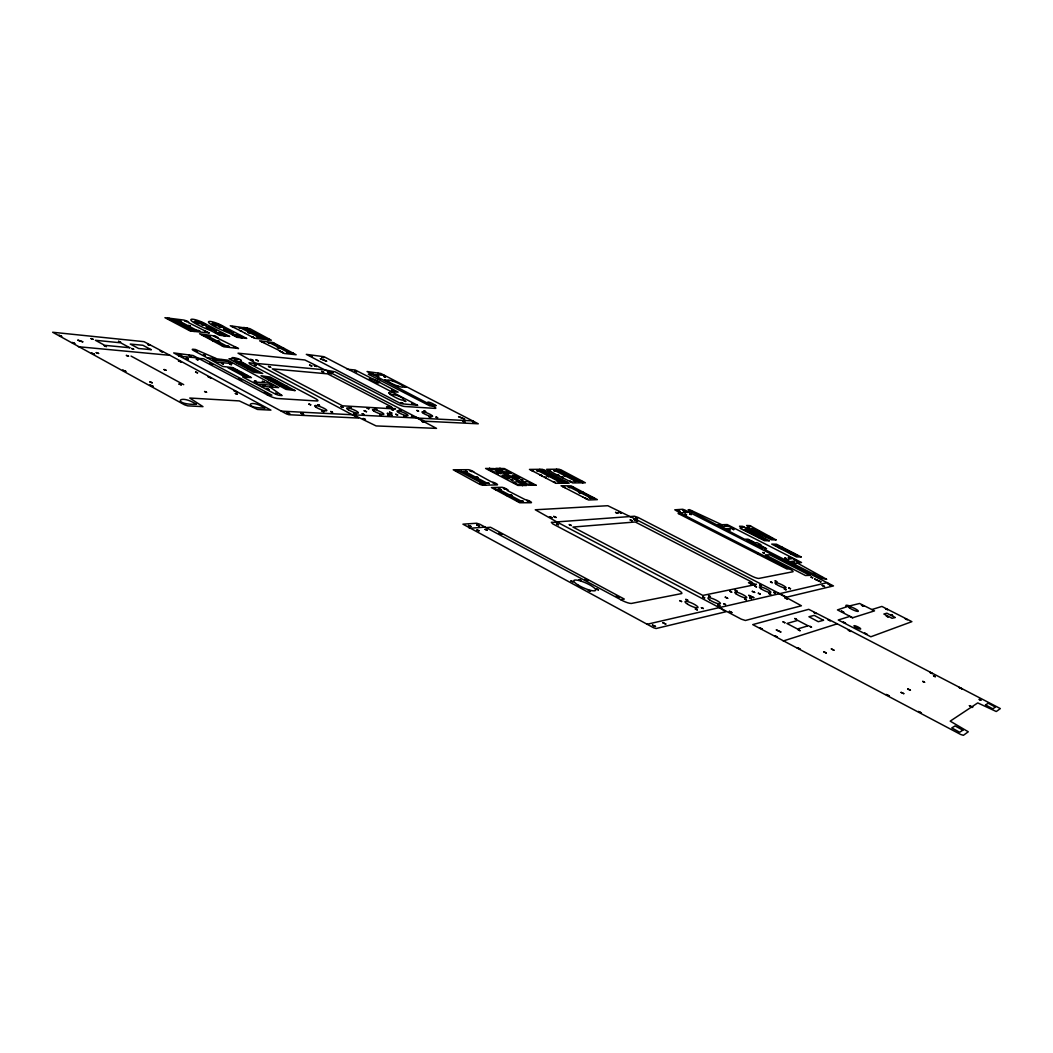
<?xml version="1.0" encoding="UTF-8"?>
<svg xmlns="http://www.w3.org/2000/svg" width="1053" height="1053" viewBox="0 0 1053 1053"><rect width="100%" height="100%" fill="white"/><g stroke="black" fill="none" stroke-linecap="round" stroke-linejoin="round"><path stroke-width="1.5" d="M680.567 513.272L674.789 509.81L682.699 509.27L684.898 510.034L833.476 585.916L787.012 597.077L784.998 596.406L630.392 516.536L634.472 516.233L638.092 517.457L750.302 575.359A6.818 1.25 24.6 0 0 759.279 578.347L792.501 571.832A6.436 1.106 24.7 0 0 789.105 568.646L680.514 513.298L678.119 513.469L787.065 569.041L789.105 568.646M778.562 593.339L801.399 605.765L745.406 620.48L741.325 619.177L557.603 522.341L551.351 522.301L552.759 523.881L676.539 589.232A7.713 1.606 24.3 0 1 680.988 593.708L632.169 603.29A8.279 1.856 24.1 0 1 620.809 599.723L479.773 524.223L476.667 523.236L462.938 524.17L653.505 627.72L656.085 628.523L725.886 611.754L718.58 607.12M352.689 414.513L376.105 425.925L436.521 428.374L415.303 417.133L425.162 421.239L478.286 423.793L380.817 373.46L367.063 371.525L433.046 406.05A6.252 1.053 22.5 0 1 434.613 408.353L405.089 406.511A6.476 1.119 22.3 0 1 395.744 403.26L335.025 371.775L325.18 370.037L304.883 359.981L238.031 353.176L256.879 363.746L249.021 362.745L249.653 363.838L314.215 397.929A7.134 1.329 21.7 0 1 316.216 400.943L278.268 398.56A7.424 1.435 21.4 0 1 267.304 394.862L193.068 355.506L173.692 352.913L286.377 413.882L288.891 414.724L358.454 418.054L256.721 363.772M371.88 374.552L368.326 374.223L429.756 405.839L433.046 406.05M630.826 516.957L607.818 505.716L535.266 509.77L557.603 522.341M783.248 640.974L837.227 623.824L1000.35 708.59L996.283 711.525L977.75 702.904L972.367 706.471A5.844 1.119 26.2 0 1 971.169 707.261L950.201 721.147L968.286 731.782L963.403 735.31L960.718 734.494L752.737 624.613L808.717 609.318L837.227 623.824M871.897 609.542L881.887 606.436L911.872 621.652L870.831 636.775L838.28 619.993L849.745 616.426L852.469 617.821L874.503 610.872L859.617 603.474L849.639 605.909A8.082 1.408 25.1 0 0 846.796 606.739L837.477 609.911L852.719 617.729M486.565 527.579L490.527 527.263L624.284 599.065L620.809 599.723M647.121 624.271L719.028 607.673M719.699 607.515L779.154 593.787M779.694 593.668L827.579 582.599M239.742 330.497L245.191 333.209M556.563 474.719L546.652 469.322L558.932 469.204L561.302 470.02L585.363 482.787L572.687 482.906L556.524 474.64M759.305 544.928L766.584 548.626L764.544 549.403L792.053 563.394L793.686 563.947L801.517 562.513L727.202 524.565L716.79 524.868L688.122 509.797L689.504 509.652L721.226 524.433M765.36 548.008L762.082 548.139L746.656 540.228L749.236 539.82M762.741 546.678L759.305 546.112L761.122 545.849M753.461 541.966L750.012 541.387L751.842 541.15M469.322 528.29L485.196 527.132M557.182 521.88L629.733 516.575M680.08 512.903L689.228 512.232M244.006 373.67L240.926 371.696L236.346 371.314L239.913 373.21L244.006 373.67L251.443 377.619L242.782 377.053L274.214 393.467A4.173 0.803 21.4 0 0 279.848 395.415L282.125 395.573L269.792 386.964M539.584 474.798L555.945 483.301L569.173 483.182L544.704 470.125L542.282 469.296L529.462 469.414L539.886 474.732M325.903 370.248L417.317 417.738M198.912 358.362L203.677 358.797L271.885 395.151L267.304 394.862M281.256 411.131L353.084 414.79M354.058 414.843L416.132 418.002M418.449 418.12L473.31 420.91M260.749 386.293L278.676 387.609L227.645 360.152L206.941 357.665L193.936 350.741A4.12 0.763 21 0 1 193.068 349.254L195.476 349.491L216.313 358.546M390.347 391.545L398.139 392.15L381.041 383.2A7.555 1.264 22.2 0 0 372.657 378.883L355.177 369.998L347.121 369.221M247.521 375.539L241.9 374.328L245.862 374.657M250.206 376.961L243.598 376.184L228.001 367.8L233.74 368.221M236.398 369.629L232.41 369.287L238.044 370.511M78.448 346.727L169.954 355.322L270.924 410.13L257.485 409.446L239.307 400.917L189.764 398.034L202.979 406.642L187.75 405.866L184.407 404.76L52.65 332.248L143.998 341.672L169.954 355.322M178.602 356.138L197.595 357.915M256.524 363.443L324.772 369.853M371.551 374.249L384.779 375.487M245.31 333.393L254.563 338.237L271.345 340.224L249.864 328.654L230.265 325.759L239.808 330.458M755.264 542.887L748.025 539.202L744.576 539.241L716.79 524.868M793.686 563.947L822.314 578.492L826.684 579.334L797.634 563.223M556.405 469.217L582.914 482.853M539.649 469.309L566.619 483.235M243.888 327.338L267.936 339.829M168.928 318.19L194.16 331.484M456.462 469.77L485.657 485.157M239.9 371.485L232.502 367.563L222.736 366.457L206.941 357.665M131.046 356.085L183.709 384.661M213.943 329.852A4.159 0.711 21.2 0 1 209.823 328.931A4.159 0.711 21.2 0 1 206.23 326.851M206.296 326.706A4.159 0.711 21.2 0 1 210.403 327.641A4.159 0.711 21.2 0 1 213.996 329.707M231.212 331.932A4.08 0.684 21.3 0 1 227.211 331.024A4.08 0.684 21.3 0 1 223.644 328.984M223.697 328.839A4.08 0.684 21.3 0 1 227.698 329.747A4.08 0.684 21.3 0 1 231.265 331.787M985.516 704.905L992.755 708.801L995.493 707.103L988.28 703.246L985.542 704.878M209.889 336.407L208.152 335.762L209.889 336.407M209.113 332.932L190.224 331.024L164.939 317.69L183.419 320.007C184.644 320.151 189.961 321.81 188.382 322.587L209.113 332.932M655.492 626.43L652.439 625.14L655.492 626.43M207.059 332.221L204.966 331.432L207.059 332.221M206.559 392.203L204.558 391.479L206.559 392.269M980.83 700.219L979.014 699.35L980.83 700.271M205.335 355.598L203.505 354.927L205.335 355.598M204.124 335.749L202.387 335.104L204.124 335.749M74.724 343.423L72.157 342.528L74.724 343.423M203.216 325.101L201.518 324.469L203.216 325.14M558.472 524.697L556.629 523.946L558.472 524.697M587.956 580.585L585.02 579.361L587.956 580.585M281.335 386.082L279.532 385.398L281.335 386.135M199.767 331.09L198.043 330.445L199.767 331.09M197.556 372.815L195.621 372.104L197.556 372.815M487.118 530.172L485.104 529.356L487.118 530.172M197.227 351.294L195.384 350.61L197.227 351.294M197.227 321.376L195.542 320.744L197.227 321.376M193.963 330.405L192.225 329.747L193.963 330.405M962.903 730.137L959.652 732.243L951.767 727.926L955.084 725.925L962.903 730.19M190.843 330.51L188.408 329.602L190.843 330.51M190.238 326.061L188.5 325.416L190.224 326.114M637.552 521.024L633.867 519.458L637.552 521.024M186.986 321.665L184.88 320.875L186.986 321.665M184.393 325.364L182.656 324.706L184.393 325.364M632.024 520.682L629.984 519.813L632.011 520.735M181.603 355.322L179.286 354.479L181.603 355.322M181.274 361.942L178.497 360.916L181.274 361.942M180.747 321.073L179.023 320.428L180.747 321.073M619.203 597.38L616.255 596.116L619.203 597.38M809.902 575.372L805.427 575.504L765.32 554.839L770.046 554.878L809.902 575.372M256.379 381.449L254.55 380.765L256.379 381.449M174.877 320.349L173.14 319.691L174.877 320.349M621.283 513.087L619.072 512.14L621.283 513.087M903.777 693.637L901.092 692.387L903.777 693.637M166.045 370.274L164.044 369.537L166.045 370.274M249.034 368.958L247.244 368.274L249.034 368.958M775.429 593.155L773.718 592.391L775.429 593.155M169.783 319.401L167.361 318.493L169.783 319.401M162.465 351.886L160.122 351.018L162.452 351.952M784.511 566.922L782.234 565.895L784.498 566.975M153.001 386.227L149.947 385.135L153.001 386.227M598.42 589.825L596.367 588.943L598.407 589.891M152.251 382.779L149.934 381.936L152.251 382.779M478.997 530.804L476.956 529.975L478.997 530.804M264.843 407.972C242.874 408.551 248.205 397.705 264.843 407.972M590.43 591.167L588.351 590.285L590.43 591.167M379.975 379.33L377.751 378.435L379.962 379.383M573.056 581.809L570.989 580.927L573.056 581.809M594.471 498.253L592.826 497.556L594.471 498.253M590.72 498.424L589.075 497.714L590.72 498.424M125.768 371.327L122.727 370.222L125.768 371.327M128.532 356.138L126.268 355.374L128.519 356.19M587.219 499.017L585.205 498.148L587.219 499.069M303.58 414.263L300.868 413.21L303.58 414.263M583.23 497.253L588.522 499.991L597.367 499.635L571.187 485.894L561.038 485.762L583.23 497.253M584.06 492.87L582.427 492.172L584.06 492.87M333.222 372.314L331.603 371.67L333.209 372.354M191.396 356.269L189.119 355.401L191.396 356.269M580.269 493.015L578.624 492.317L580.269 493.015M583.309 482.116L581.111 481.182L583.309 482.116M571.331 525.486L569.12 524.539L571.318 525.539M120.529 342.08L118.555 341.356L120.529 342.08M579.203 481.537L577.61 480.852L579.203 481.576M581.203 580.572L579.163 579.69L581.203 580.572M573.701 487.526L572.069 486.828L573.701 487.526M575.491 481.616L573.898 480.931L575.491 481.616M572.003 482.103L570.042 481.26L572.003 482.103M569.87 487.631L568.225 486.934L569.87 487.631M106.379 346.542L104.352 345.805L106.379 346.542M569.133 476.351L567.541 475.666L569.133 476.351M567.067 482.485L564.816 481.524L567.067 482.485M556.116 517.471L553.707 516.444L556.116 517.471M565.013 487.513L563 486.657L565.013 487.513M98.587 353.439L96.271 352.597L98.587 353.439M895.103 617.479L892.128 618.308L883.875 614.031L886.876 613.188L895.089 617.506M565.369 476.404L563.776 475.719L565.369 476.443M562.815 481.892L561.183 481.208L562.815 481.892M551.983 517.747L549.561 516.72L551.983 517.747M561.604 476.891L562.789 477.496L561.604 476.891M558.946 481.984L557.3 481.287L558.946 481.984M561.262 470.783L559.064 469.835L561.262 470.783M93.059 339.316L91.032 338.566L93.059 339.316M558.893 475.377L557.55 474.798L558.893 475.377M555.286 482.471L553.273 481.616L555.286 482.471M559.104 471.191L557.498 470.546L559.09 471.231M555.3 471.217L553.707 470.533L555.286 471.257M196.424 404.339C171.428 404.918 178.813 392.848 196.424 404.339M552.562 476.601L550.943 475.903L552.549 476.64M82.753 341.817L77.896 340.185L82.753 341.817M548.639 476.654L547.007 475.956L548.639 476.654M550.508 471.02L548.547 470.178L550.508 471.02M546.059 477.733L544.691 477.154L546.059 477.733M971.274 706.55L969.418 705.642L971.274 706.55M544.638 470.902L542.387 469.941L544.638 470.902M526.289 485.472L517.879 485.42L485.578 468.44L494.199 468.598L526.289 485.472M541.926 475.601L540.558 475.021L541.926 475.601M542.361 471.323L540.742 470.638L542.348 471.362M529.29 501.649L527.119 500.715L529.29 501.649M532.476 485.275L530.778 484.551L532.476 485.275M538.399 471.362L536.767 470.665L538.386 471.389M501.899 534.371L498.977 533.239L501.899 534.371M665.786 624.047L662.798 622.692L665.786 624.047M523.354 501.439L521.538 500.728L523.354 501.439M61.627 336.262L59.073 335.341L61.627 336.262M533.41 471.152L531.396 470.296L533.41 471.152M961.771 688.741L959.165 687.477L961.771 688.741M311.793 365.957L309.595 365.128L311.793 365.957M518.853 501.649L517.023 500.925L518.853 501.649M522.578 485.525L520.853 484.788L522.564 485.565M522.801 480.234L521.103 479.497L522.801 480.234M512.14 495.542L510.336 494.818L512.14 495.542M507.599 495.713L505.769 494.989L507.599 495.713M512.811 480.418L511.087 479.681L512.811 480.418M507.862 490.106L507.019 490.343L525.289 499.688A3.541 0.698 23.1 0 1 527.184 500.083L528.027 500.386A3.541 0.698 23.1 0 1 531.107 502.742L519.721 502.755L491.435 487.578L501.728 487.302A3.514 0.684 23 0 1 504.913 488.197A3.514 0.684 23 0 1 507.717 489.856L507.862 490.106M505.703 489.25L503.505 488.381L505.703 489.25M508.638 473.429L506.914 472.744L508.638 473.429M500.991 489.671L499.201 488.908L500.991 489.671M921.336 712.842L918.44 711.512L921.336 712.842M496.397 489.803L494.594 489.04L496.397 489.803M935.275 676.658L933.458 675.829L935.248 676.71M495.384 483.814L493.186 482.945L495.384 483.814M498.49 473.534L496.766 472.797L498.49 473.534M470.981 526.461L468.48 525.486L470.981 526.461M501.346 469.046L499.662 468.322L501.333 469.085M823.499 620.283L818.299 621.704L808.954 616.742L814.219 615.373L823.472 620.335M489.276 483.511L487.473 482.787L489.276 483.511M924.587 682.291L922.757 681.396L924.587 682.291M151.171 349.675L138.614 348.504L130.269 344.068L142.892 345.279L151.171 349.675M484.63 483.617L482.814 482.893L484.63 483.617M482.537 484.419L480.01 483.406L482.537 484.419M491.146 469.098L489.434 468.361L491.146 469.098M811.494 627.14L809.704 626.285L811.494 627.14M910.397 690.189L907.725 688.965L910.397 690.189M789.908 558.09L788.394 557.392L789.908 558.09M478.246 477.707L476.469 476.943L478.246 477.707M390.071 394.335C410.657 407.05 405.668 395.086 390.176 394.309M473.547 477.772L471.731 477.048L473.521 477.812M474.311 472.468L491.422 481.879A3.514 0.684 22.9 0 1 493.344 482.3L494.173 482.603A3.514 0.684 22.9 0 1 497.148 484.893L482.511 485.236L479.747 484.314L453.224 469.783L468.256 469.704A3.488 0.671 22.7 0 1 471.441 470.612A3.488 0.671 22.7 0 1 474.179 472.231L474.311 472.468M472.178 471.626L469.98 470.757L472.178 471.626M777.298 636.96L774.942 635.92L777.298 636.96M889.022 695.822L886.152 694.506L889.022 695.822M467.282 471.928L465.505 471.178L467.282 471.928M780.707 548.429L779.194 547.771L780.707 548.429M94.494 354.229L91.479 353.097L94.494 354.229M462.53 471.968L460.727 471.244L462.504 472.007M319.533 405.339L317.716 404.642L319.533 405.339M458.16 471.56L455.633 470.559L458.16 471.56M690.07 518.76L687.82 517.813L690.07 518.76M379.633 374.144L377.777 373.381L379.606 374.184M479.181 525.895L476.693 524.894L479.181 525.895M907.199 619.651L905.277 618.716L907.199 619.651M816.22 613.517L814.087 612.57L816.22 613.517M843.69 612.175L841.479 611.122L843.69 612.175M372.801 373.499L370.906 372.762L372.801 373.499M637.46 518.668L635.801 517.971L637.46 518.668M464.649 419.081L458.581 416.646L464.649 419.081M755.936 531.528L754.488 530.857L755.936 531.528M748.894 532.331L747.393 531.673L748.894 532.331M892.589 615.373L890.891 614.597L892.589 615.373M390.163 407.972L388.768 407.419L390.136 407.998M888.087 616.887L886.402 616.084L888.087 616.887M351.202 407.774L349.451 407.09L351.202 407.774M887.468 609.634L885.56 608.713L887.468 609.634M866.856 634.156L864.724 633.195L866.856 634.156M270.66 380.449L268.844 379.764L270.66 380.449M687.767 600.249L685.832 599.394L687.767 600.249M264.211 382.081L262.408 381.357L264.211 382.081M437.614 417.751L436.021 417.08L437.614 417.751M833.937 650.201L831.37 648.938L833.937 650.201M211.034 377.961L208.283 376.869L211.034 377.961M850.877 631.431L848.376 630.221L850.877 631.431M430.598 417.383L429.005 416.698L430.598 417.383M474.771 422.701L472.56 421.753L474.771 422.701M423.885 422.227L421.713 421.305L423.885 422.227M826.276 653.018L823.683 651.741L826.276 653.018M863.631 606.238L861.512 605.212L863.631 606.238M425.623 411.565L424.017 410.92L425.623 411.565M418.541 411.144L416.949 410.459L418.541 411.144M617.808 513.351L615.584 512.403L617.808 513.351M405.76 416.646L404.076 415.974L405.76 416.646M238.531 363.43L236.767 362.706L238.531 363.43M378.632 376.526L377.119 375.96L378.632 376.526M830.159 620.73L828.066 619.717L830.159 620.73M413.632 404.076L411.684 403.286L413.632 404.076M397.639 415.014L395.757 414.277L397.639 415.014M400.917 410.657L399.298 409.959L400.917 410.657M392.085 415.224L387.359 413.342L392.085 415.224M405.681 401.456L404.01 400.745L405.681 401.456M389.202 415.79L387.53 415.066L389.162 415.817M403.023 403.378L401.035 402.588L402.983 403.417M391.808 413.092L389.505 412.184L391.808 413.092M393.427 410.222L391.755 409.551L393.427 410.222M800.043 630.681L798.227 629.799L800.043 630.681M392.585 408.116L391.229 407.537L392.585 408.116M710.406 596.603L708.537 595.774L710.406 596.603M381.397 415.382L379.672 414.698L381.397 415.382M356.796 371.709L354.69 370.867L356.796 371.709M237.32 394.23L235.359 393.48L237.32 394.23M405.879 387.307L404.339 386.688L405.879 387.307M752.132 584.099L750.723 583.428L752.092 584.139M796.595 619.401L794.831 618.532L796.595 619.401M385.437 377.158L383.924 376.513L385.437 377.158M780.799 631.971L776.377 629.944L780.799 631.971M365.417 419.502L363.101 418.515L365.417 419.502M198.003 359.863L196.161 359.112L197.964 359.889M376.711 409.262L375 408.577L376.711 409.262M223.46 327.615L221.788 326.983L223.46 327.615M310.701 404.826L308.911 404.076L310.701 404.826M390.466 393.585L388.807 392.887L390.466 393.585M393.901 390.847L391.795 390.005L393.901 390.847M784.867 622.744L783.063 621.862L784.867 622.744M363.943 414.474L362.232 413.737L363.943 414.474M366.51 411.71L364.18 410.788L366.51 411.71M398.521 386.701L397.007 386.043L398.521 386.701M368.826 408.801L367.102 408.116L368.826 408.801M386.412 380.475L384.898 379.83L386.412 380.475M355.717 414.053L353.94 413.342L355.717 414.053M762.082 628.97L759.74 627.891L762.082 628.97M820.892 581.888L814.719 579.084L820.892 581.888M823.183 578.202L821.643 577.465L823.183 578.202M206.112 325.482L204.414 324.837L206.112 325.482M725.846 525.592L724.332 524.92L725.846 525.592M241.203 360.442L240.202 361.192L262.737 373.499L253.549 372.17L228.988 358.77L232.897 358.625C228.501 356.164 240.466 358.599 241.203 360.442M787.354 598.999L785.051 597.946L787.354 598.999M465.084 422.227L462.859 421.266L465.084 422.227M812.64 577.807L811.06 577.097L812.64 577.807M256.116 365.22L254.392 364.509L256.116 365.22M342.896 407.3L341.119 406.59L342.896 407.3M814.864 573.977L813.311 573.266L814.864 573.977M332.564 412.249L330.747 411.526L332.564 412.249M790.5 588.759L788.855 587.969L790.5 588.759M181.3 384.845L179.049 384.055L181.3 384.845M785.999 589.785L784.353 588.982L785.999 589.785M845.48 623.152L843.361 622.165L845.48 623.152M323.811 411.789L321.981 411.052L323.811 411.789M405.853 392.677L403.654 391.729L405.853 392.677M770.678 594.274L768.927 593.484L770.678 594.274M681.594 601.539L679.698 600.618L681.594 601.539M223.262 360.363L221.485 359.626L223.262 360.363M760.24 594.129L758.344 593.208L760.24 594.129M776.785 581.717L775.153 580.927L776.785 581.717M731.835 612.543L729.374 611.332L731.835 612.543M753.764 597.63L748.801 595.366L753.764 597.63M751.552 598.644L749.762 597.828L751.552 598.644M393.835 381.133L392.335 380.488L393.835 381.133M746.38 599.828L744.616 598.96L746.38 599.828M772.191 582.664L770.546 581.875L772.191 582.664M830.369 585.086L828.145 584.007L830.369 585.086M754.659 592.405L752.316 591.338L754.659 592.405M798.056 562.236L796.555 561.512L798.016 562.249M761.345 585.916L759.634 585.126L761.345 585.916M188.25 358.968L186.342 358.231L188.25 358.968M794.646 562.842L793.133 562.118L794.646 562.842M241.703 379.936L239.018 378.962L241.703 379.936M289.641 413.632L286.864 412.539L289.641 413.632M756.488 586.929L754.804 586.113L756.488 586.929M725.556 604.58L723.687 603.724L725.556 604.58M719.91 605.87L718.028 605.001L719.91 605.87M753.711 583.783L752.316 583.112L753.711 583.783M727.662 598.315L725.28 597.156L727.662 598.315M736.955 591.036L735.165 590.22L736.955 591.036M684.871 511.31L683.042 510.455L684.871 511.31M793.659 553.286L792.172 552.641L793.659 553.286M731.677 592.141L729.913 591.286L731.677 592.141M703.351 608.502L701.416 607.686L703.351 608.502M331.405 373.697L327.759 372.236L331.405 373.697M680.146 511.653L678.303 510.784L680.146 511.653M697.297 609.871L695.349 608.976L697.297 609.871M799.898 648.898L797.121 647.674L799.898 648.898M323.653 372.17L321.665 371.419L323.653 372.17M704.641 597.828L702.759 596.959L704.641 597.828M783.327 548.047L781.852 547.349L783.327 548.047M277.4 393.993L275.557 393.309L277.4 393.993M287.14 386.556L285.35 385.898L287.14 386.556M316.532 366.444L314.373 365.628L316.532 366.444M326.588 361.192L320.402 358.718L326.588 361.192M764.373 553.233L762.859 552.509L764.373 553.233M267.041 393.453L264.342 392.466L267.041 393.453M268.976 389.505L267.133 388.833L268.976 389.505M272.503 386.504L270.674 385.832L272.503 386.504M276.491 380.936L274.715 380.278L276.491 380.936M264.724 385.924L262.881 385.201L264.724 385.924M133.652 349.214L131.678 348.517L133.652 349.214M312.32 356.414L310.372 355.69L312.32 356.414M768.716 536.319L767.282 535.635L768.716 536.319M236.899 391.887L234.095 390.781L236.899 391.887M753.869 543.072L757.291 545.033L760.964 544.704L756.949 542.664L753.869 543.072M761.845 537.188L760.384 536.49L761.806 537.201M270.66 367.313L268.528 366.47L270.66 367.313M293.458 353.479L291.839 352.834L293.458 353.479M758.621 531.225L757.16 530.607L758.621 531.225M824.525 586.482L822.235 585.468L824.525 586.482M254.958 369.524L253.168 368.866L254.958 369.524M288.417 352.939L286.785 352.334L288.417 352.939M751.645 532.028L750.157 531.357L751.605 532.041M283.349 352.689L281.348 351.939L283.349 352.689M686.53 514.917L685.003 514.233L686.53 514.917M258.34 360.824L256.011 359.902L258.34 360.824M279.545 351.018L284.244 353.466L296.143 354.756L272.99 342.515L259.617 340.817L280.44 351.07L279.545 351.018M284.192 348.661L282.573 348.056L284.192 348.661M750.973 526.539L749.762 526.026L750.934 526.553M749.618 526.684L748.407 526.171L749.618 526.684M244.493 363.996L242.703 363.324L244.493 363.996M253.023 360.31L250.693 359.389L253.023 360.31M279.111 348.109L277.479 347.49L279.111 348.109M743.931 527.277L742.694 526.724L743.892 527.303M149.974 345.239L147.631 344.397L149.974 345.239M742.549 527.435L741.312 526.908L742.549 527.435M759.476 554.194L757.212 553.22L759.476 554.194M733.757 529.606L732.243 528.922L733.757 529.606M730.005 530.001L728.492 529.356L730.005 530.001M231.37 364.68L229.554 364.009L231.37 364.68M212.548 364.391L209.863 363.338L212.548 364.391M274.951 343.87L273.346 343.265L274.951 343.87M238.11 359.349L236.622 358.757L238.11 359.349M269.844 343.291L268.212 342.633L269.844 343.291M223.381 363.956L221.551 363.272L223.381 363.956M235.135 359.06L233.648 358.507L235.135 359.06M536.082 485.249L527.882 485.17L495.871 468.335L504.321 468.559L536.095 485.236M413.171 417.041L411.512 416.396L413.171 417.041M510.837 473.442L509.139 472.744L510.837 473.442M722.055 525.973L720.542 525.329L722.055 525.973M263.579 342.396L261.578 341.593L263.579 342.396M269.147 339.474L266.922 338.645L269.147 339.474M932.3 673.565L929.72 672.288L932.3 673.565M246.56 338.421L236.991 337.315L229.541 333.327C194.436 318.993 210.534 318.388 225.395 327.47L246.573 338.382M215.22 359.613L213.39 358.889L215.22 359.613M500.741 473.547L499.017 472.85L500.741 473.547M264.04 338.421L262.434 337.816L264.04 338.421M238.452 348.517L223.802 346.779L199.57 333.762L215.352 336.091L218.05 337.631L216.852 337.789L238.452 348.517M258.893 337.816L257.274 337.21L258.893 337.816M236.385 347.687L234.279 346.898L236.385 347.687M691.216 514.562L689.702 513.877L691.216 514.562M786.459 558.695L784.919 557.985L786.459 558.695M253.694 337.473L251.693 336.67L253.694 337.473M229.199 346.621L227.461 345.976L229.199 346.621M229.541 336.447L219.537 335.275L212.127 331.261C176.483 316.716 193.107 316.097 208.139 325.338L229.554 336.407M791.079 553.707L789.579 553.049L791.079 553.707M223.512 346.016L221.762 345.371L223.512 346.016M254.905 333.669L253.299 333.064L254.905 333.669M323.705 357.625L321.784 356.901L323.705 357.625M241.966 337.868L240.308 337.197L241.966 337.868M249.719 333.051L248.1 332.432L249.719 333.051M428.295 404.247L426.044 403.299L428.295 404.247M219.524 341.527L217.787 340.882L219.524 341.527M241.769 331.313L240.413 330.76L241.729 331.326M249.14 329.089L246.902 328.246L249.14 329.089M700.087 515.654L698.573 515.009L700.087 515.654M245.81 328.944L244.191 328.299L245.81 328.944M213.785 340.896L212.048 340.251L213.785 340.896M233.49 333.432L231.831 332.814L233.49 333.432M224.802 335.868L223.104 335.196L224.802 335.868M215.997 336.973L213.891 336.183L215.997 336.973M240.584 328.299L238.965 327.641L240.584 328.299M234.214 327.338L232.226 326.588L234.214 327.338M692.216 511.666L690.715 511.021L692.216 511.666M216.234 331.379L214.536 330.747L216.234 331.379M220.643 327.286L218.985 326.667L220.643 327.286M214.694 323.626L213.048 322.995L214.694 323.626M766.071 536.661L764.596 536.016L766.071 536.661M759.121 537.53L757.634 536.885L759.121 537.53M808.085 625.798L797.503 629.01L786.933 623.494L797.7 620.388L808.085 625.798M435.995 405.616C425.57 404.997 423.964 398.034 436.008 405.576M756.357 584.402L702.825 595.419L572.911 527.053L635.262 521.985L751.842 582.072L748.499 582.73L751.566 584.441L756.357 584.402M796.805 560.578L790.237 561.736L786.13 559.656L792.751 558.511L796.805 560.578M801.149 556.945L796.502 556.919L771.731 544.111L776.495 544.217L801.149 556.945M797.068 555.471L795.778 555.681L775.837 545.586L777.153 545.401L797.068 555.471M769.23 540.794L764.425 540.676L740.785 528.698L740.022 528.066L741.97 527.856L739.522 526.21L742.839 526.342L769.23 540.794M776.022 539.886L771.309 539.768L747.92 527.935L747.169 527.303L749.065 527.105L746.63 525.486L749.881 525.618L776.022 539.886M765.136 539.32L763.794 539.491L744.142 529.541L745.524 529.396L765.136 539.32M771.994 538.425L770.678 538.596L751.223 528.777L752.579 528.619L771.994 538.425M732.743 528.079L725.491 528.83L721.516 526.816L728.794 526.079L732.743 528.079M521.274 501.136L518.945 501.241L496.503 489.421L498.885 489.342L521.274 501.136M592.813 497.964L590.891 498.043L570.055 487.276L572.029 487.223L592.813 497.964M522.67 484.169L517.115 484.301L512.785 482.037L518.379 481.919L522.67 484.169M532.528 483.932L527.105 484.064L522.828 481.826L528.277 481.721L532.528 483.932M487.157 483.182L484.762 483.222L462.688 471.599L465.136 471.586L487.157 483.182M561.144 481.59L559.143 481.629L538.623 471.02L540.663 471.007L561.144 481.59M577.584 481.234L575.662 481.274L555.51 470.888L557.458 470.875L577.584 481.234M499.148 471.889L493.462 471.928L489.197 469.704L494.91 469.664L499.148 471.889M509.244 471.797L503.689 471.849L499.464 469.638L505.032 469.612L509.244 471.797M394.77 408.564C391.834 409.525 379.83 405.366 391.624 406.919L327.615 373.854L272.279 368.866L342.515 405.813L395.559 408.972L394.77 408.564M417.567 405.3L400.956 403.694L306.318 354.361L324.034 356.704L417.567 405.3M295.024 390.584L285.995 389.373L260.986 375.737L270.134 377.04L295.024 390.584M289.72 388.702L286.837 388.491L266.317 377.632L269.252 377.869L289.72 388.702M273.069 385.306L258.077 384.187L253.891 381.963L268.923 383.108L273.069 385.306M257.432 371.604L254.484 371.354L234.306 360.666L237.294 360.955L257.432 371.604M232.094 363.575L216.694 362.166L212.601 359.981L228.04 361.429L232.094 363.575M129.822 347.753L104.668 345.318L95.402 340.277L120.674 342.817L129.822 347.753M226.843 346.121L223.907 345.805L204.532 335.604L207.507 335.933L226.843 346.121M291.536 353.031L288.93 352.755L270.384 343.12L273.017 343.423L291.536 353.031M225.934 335.117L218.774 334.275L214.983 332.3L222.17 333.143L225.934 335.117M243.019 337.118L236.083 336.302L232.344 334.341L239.294 335.17L243.019 337.118M262.092 337.96L259.433 337.644L241.15 328.141L243.848 328.483L262.092 337.96M197.385 330.603L194.384 330.247L175.311 320.204L178.339 320.586L197.385 330.603M205.309 324.311L198.043 323.416L194.305 321.441L201.571 322.363L205.309 324.311M222.617 326.456L215.589 325.588L211.89 323.653L218.932 324.535L222.617 326.456M423.451 413.368A5.818 1.014 22.5 0 0 432.493 416.501A5.818 1.014 22.5 0 0 425.912 412.539A5.818 1.014 22.5 0 0 423.451 413.368M348.543 409.92A6.344 1.171 22 0 0 358.31 413.052A6.344 1.171 22 0 0 350.833 408.669A6.344 1.171 22 0 0 348.543 409.92M398.482 412.513A6.002 1.066 22.3 0 0 407.84 415.738A6.002 1.066 22.3 0 0 401.154 411.657A6.002 1.066 22.3 0 0 398.482 412.513M373.999 411.144A6.16 1.119 22.1 0 0 383.647 414.448A6.16 1.119 22.1 0 0 376.869 410.275A6.16 1.119 22.1 0 0 373.999 411.144M389.505 382.331A8.793 1.435 22.3 0 0 403.22 387.135A8.793 1.435 22.3 0 0 393.453 381.318A8.793 1.435 22.3 0 0 389.505 382.331M316.15 407.327A6.542 1.25 21.7 0 0 326.522 410.828A6.542 1.25 21.7 0 0 319.559 406.419A6.542 1.25 21.7 0 0 316.15 407.327M370.84 380.186A5.291 0.882 22.2 0 0 378.988 382.91A5.291 0.882 22.2 0 0 372.788 379.343A5.291 0.882 22.2 0 0 370.84 380.186M776.351 584.31A6.16 1.119 24.7 0 0 785.854 588.087A6.16 1.119 24.7 0 0 779.378 583.638A6.16 1.119 24.7 0 0 776.351 584.31M709.696 599.92A6.884 1.408 24.6 0 0 720.252 603.83A6.884 1.408 24.6 0 0 712.631 598.617A6.884 1.408 24.6 0 0 709.696 599.92M760.779 588.627A6.344 1.185 24.7 0 0 770.599 592.51A6.344 1.185 24.7 0 0 763.978 587.903A6.344 1.185 24.7 0 0 760.779 588.627M736.165 593.918A6.594 1.29 24.6 0 0 746.419 597.959A6.594 1.29 24.6 0 0 739.64 593.129A6.594 1.29 24.6 0 0 736.165 593.918M687.701 604.277A7.108 1.501 24.5 0 0 697.994 607.555A7.108 1.501 24.5 0 0 688.899 601.961A7.108 1.501 24.5 0 0 687.701 604.277M577.728 584.81A11.938 2.711 23.8 0 0 595.564 590.417A11.938 2.711 23.8 0 0 580.927 581.098A11.938 2.711 23.8 0 0 577.728 584.81M849.784 608.147A5.66 0.987 25.1 0 0 858.234 611.372A5.66 0.987 25.1 0 0 851.601 607.12A5.66 0.987 25.1 0 0 849.784 608.147M854.957 626.825A3.712 0.671 25.3 0 0 860.604 629.049A3.712 0.671 25.3 0 0 856.523 626.285A3.712 0.671 25.3 0 0 854.957 626.825M503.308 476.496A4.186 0.79 23 0 0 509.705 478.654A4.186 0.79 23 0 0 504.782 475.64A4.186 0.79 23 0 0 503.308 476.496M513.43 476.364A4.146 0.777 23 0 0 519.734 478.483A4.146 0.777 23 0 0 514.838 475.522A4.146 0.777 23 0 0 513.43 476.364"/></g></svg>
